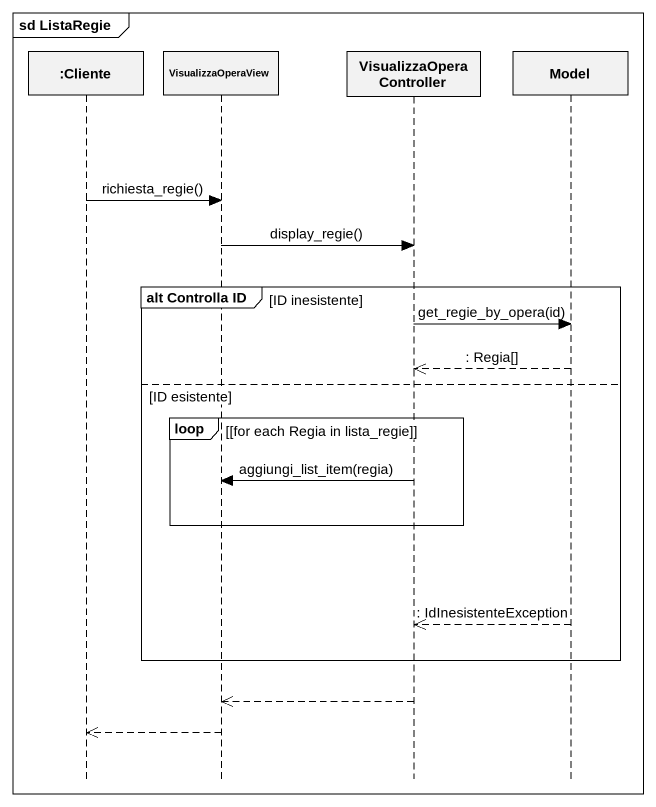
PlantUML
@startuml
mainframe sd ListaRegie
hide footbox
participant ":Cliente" as Cliente
participant VisualizzaOperaView
participant VisualizzaOperaController
participant Model

Cliente -> VisualizzaOperaView : richiesta_regie()
VisualizzaOperaView -> VisualizzaOperaController : display_regie()
group alt Controlla ID [ID inesistente]
  VisualizzaOperaController -> Model : get_regie_by_opera(id)
  Model -->> VisualizzaOperaController : : Regia[]
else ID esistente
  loop [for each Regia in lista_regie]
    VisualizzaOperaController -> VisualizzaOperaView : aggiungi_list_item(regia)
  end
  Model -->> VisualizzaOperaController : : IdInesistenteException
end
VisualizzaOperaController -->> VisualizzaOperaView
VisualizzaOperaView -->> Cliente
@enduml
